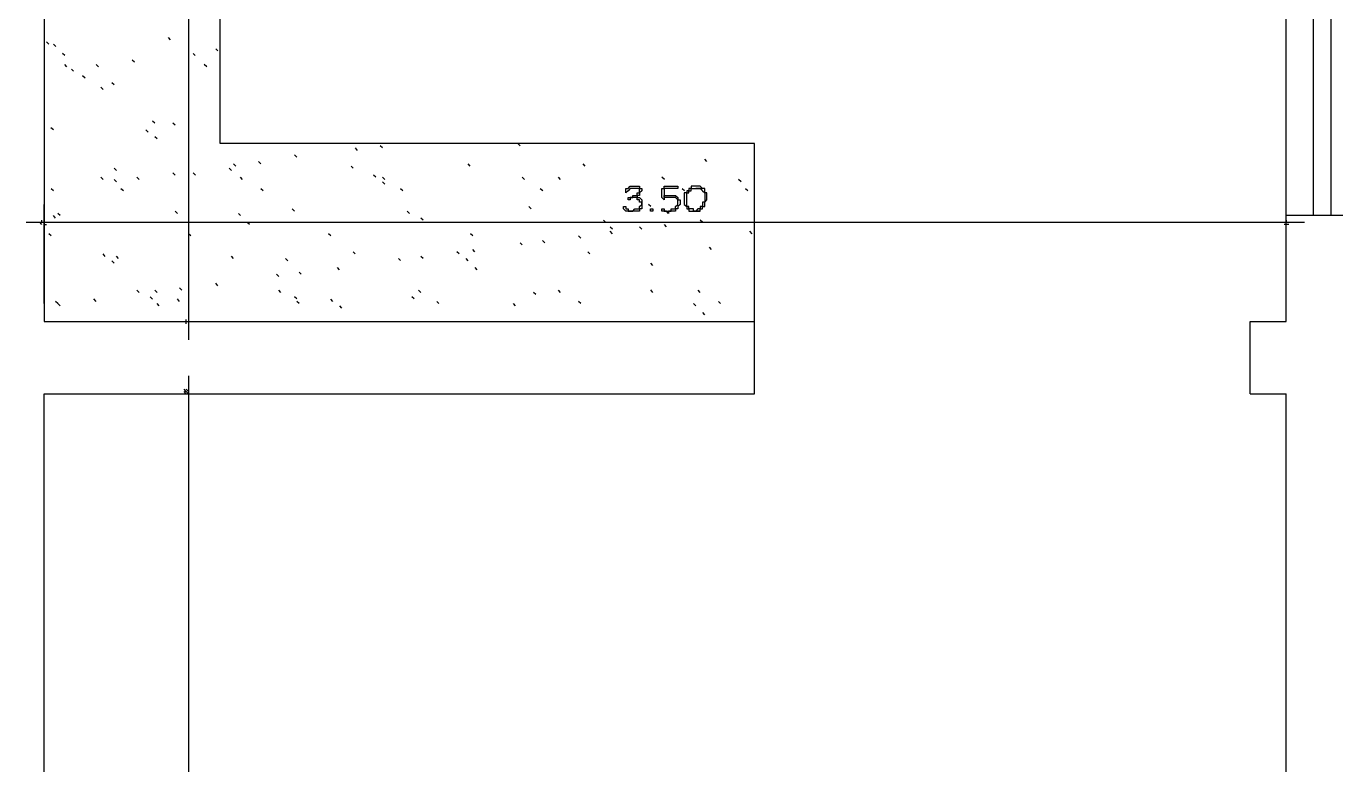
# Model space of a CAD drawing. Header units: millimetres. Extents: x -518.8 to -461.2, y 3.5 to 44.2.
# Drawn here: x -504.091 to -500.393, y 18.541 to 20.626 of the extents above; entities that cross this region are included whole.
import ezdxf

# ---------------------------------------------------------------- set-up
doc = ezdxf.new("R2010")
doc.units = ezdxf.units.MM
doc.header["$MEASUREMENT"] = 0
for name, color, linetype in [('10', 10, 'Continuous'), ('151', 151, 'Continuous'), ('16', 16, 'Continuous'), ('8', 8, 'Continuous'), ('MYSOLIDS', 7, 'Continuous')]:
    doc.layers.add(name, color=color, linetype=linetype)

msp = doc.modelspace()

# ---------------------------------------------------------------- linework, layer by layer
at = {"layer": '10'}
for points in [[(-504.0399, 21.5548), (-504.0399, 19.7917)], [(-500.3346, 20.0909), (-500.5324, 20.0909)], [(-500.5324, 19.7917), (-500.5324, 20.0909)], [(-504.0399, 19.7917), (-502.0346, 19.7917)], [(-502.0346, 19.5879), (-502.0346, 19.7917)], [(-500.6339, 19.7917), (-500.5324, 19.7917)], [(-500.6339, 19.5879), (-500.6339, 19.7917)], [(-504.0399, 17.812), (-504.0399, 19.5879), (-504.0399, 19.5879), (-502.0346, 19.5879)], [(-500.6339, 19.5879), (-500.5324, 19.5879)], [(-500.5324, 17.8631), (-500.5324, 19.5879)]]:
    msp.add_lwpolyline(points, dxfattribs=at)
at = {"layer": '151'}
for points in [[(-502.0346, 19.7917), (-502.0346, 20.2947), (-503.5429, 20.2947), (-503.5429, 25.324)], [(-504.0271, 20.5744), (-504.0339, 20.5812)], [(-504.0075, 20.5684), (-504.0143, 20.5744)], [(-503.6835, 20.5872), (-503.6895, 20.5939)], [(-503.982, 20.5428), (-503.9887, 20.5488)], [(-503.785, 20.524), (-503.7918, 20.53)], [(-503.6136, 20.5428), (-503.6196, 20.5488)], [(-503.5496, 20.5556), (-503.5557, 20.5616)], [(-503.976, 20.5112), (-503.982, 20.5172)], [(-503.9572, 20.4985), (-503.9632, 20.5045)], [(-503.8872, 20.5112), (-503.8933, 20.5172)], [(-503.5812, 20.5112), (-503.588, 20.5172)], [(-503.9248, 20.4789), (-503.9316, 20.4857)], [(-503.8737, 20.4473), (-503.8805, 20.4533)], [(-503.8429, 20.4601), (-503.8489, 20.4661)], [(-503.7278, 20.3518), (-503.7339, 20.3578)], [(-503.6707, 20.3458), (-503.6767, 20.3518)], [(-504.0143, 20.333), (-504.0211, 20.3391)], [(-503.7466, 20.3263), (-503.7534, 20.333)], [(-503.7211, 20.3075), (-503.7278, 20.3135)], [(-503.1549, 20.2751), (-503.1609, 20.2819)], [(-503.085, 20.2819), (-503.091, 20.2879)], [(-502.6963, 20.2879), (-502.703, 20.2947)], [(-503.4985, 20.2308), (-503.5053, 20.2375)], [(-503.4286, 20.2375), (-503.4346, 20.2436)], [(-503.3271, 20.2563), (-503.3331, 20.2624)], [(-503.1677, 20.2248), (-503.1737, 20.2308)], [(-502.8369, 20.2308), (-502.8429, 20.2375)], [(-502.5121, 20.2308), (-502.5181, 20.2375)], [(-502.1684, 20.2436), (-502.1745, 20.2503)], [(-503.8737, 20.1924), (-503.8805, 20.1992)], [(-503.8361, 20.218), (-503.8429, 20.2248)], [(-503.7722, 20.1924), (-503.779, 20.1992)], [(-503.6707, 20.2052), (-503.6767, 20.212)], [(-503.6128, 20.2052), (-503.6196, 20.212)], [(-503.5113, 20.218), (-503.5181, 20.2248)], [(-503.4797, 20.1924), (-503.4857, 20.1992)], [(-503.1038, 20.1992), (-503.1098, 20.2052)], [(-503.0782, 20.1924), (-503.085, 20.1992)], [(-502.6835, 20.1924), (-502.6902, 20.1992)], [(-502.582, 20.1924), (-502.588, 20.1992)], [(-502.2887, 20.1924), (-502.2955, 20.1992)], [(-504.0143, 20.1609), (-504.0203, 20.1669)], [(-503.8361, 20.1864), (-503.8421, 20.1924)], [(-503.8166, 20.1609), (-503.8233, 20.1669)], [(-503.4218, 20.1609), (-503.4286, 20.1669)], [(-503.0782, 20.1797), (-503.085, 20.1864)], [(-503.0271, 20.1609), (-503.0339, 20.1669)], [(-502.6324, 20.1609), (-502.6391, 20.1669)], [(-502.2316, 20.1609), (-502.2384, 20.1669)], [(-502.0722, 20.1864), (-502.079, 20.1924)], [(-502.0534, 20.1609), (-502.0594, 20.1669)], [(-502.3271, 20.1165), (-502.3339, 20.1225)], [(-504.0083, 20.0842), (-504.0143, 20.0909)], [(-503.9948, 20.0909), (-504.0015, 20.0969)], [(-503.6639, 20.0969), (-503.6707, 20.1037)], [(-503.4857, 20.0909), (-503.4918, 20.0969)], [(-503.3331, 20.1037), (-503.3399, 20.1097)], [(-503.0083, 20.0969), (-503.0151, 20.1037)], [(-502.9699, 20.0782), (-502.9767, 20.0842)], [(-502.6647, 20.1097), (-502.6714, 20.1165)], [(-503.4602, 20.0654), (-503.4669, 20.0714)], [(-502.4542, 20.0714), (-502.4609, 20.0782)], [(-502.4354, 20.0526), (-502.4414, 20.0586)], [(-502.4354, 20.0398), (-502.4414, 20.0466)], [(-502.3527, 20.0526), (-502.3594, 20.0594)], [(-502.2827, 20.0594), (-502.2887, 20.0654)], [(-502.1805, 20.0714), (-502.1872, 20.0782)], [(-502.0406, 20.0398), (-502.0474, 20.0466)], [(-504.0203, 20.0338), (-504.0271, 20.0398)], [(-503.6256, 20.0338), (-503.6324, 20.0398)], [(-503.2308, 20.0338), (-503.2376, 20.0398)], [(-502.8301, 20.0338), (-502.8361, 20.0398)], [(-502.6902, 20.0082), (-502.6963, 20.0142)], [(-502.6263, 20.0142), (-502.6331, 20.021)], [(-502.5248, 20.027), (-502.5308, 20.0338)], [(-503.8677, 19.9759), (-503.8737, 19.9827)], [(-503.8301, 19.9699), (-503.8361, 19.9766)], [(-503.5053, 19.9699), (-503.5113, 19.9766)], [(-503.1617, 19.9827), (-503.1677, 19.9887)], [(-502.9699, 19.9699), (-502.9767, 19.9759)], [(-502.8684, 19.9827), (-502.8745, 19.9887)], [(-502.8241, 19.9887), (-502.8301, 19.9954)], [(-502.4993, 19.9827), (-502.5053, 19.9887)], [(-502.1557, 19.9954), (-502.1617, 20.0015)], [(-503.8421, 19.9571), (-503.8489, 19.9631)], [(-503.3519, 19.9631), (-503.3587, 19.9699)], [(-503.206, 19.9383), (-503.2121, 19.9443)], [(-503.0339, 19.9639), (-503.0399, 19.9699)], [(-502.8429, 19.9631), (-502.8489, 19.9699)], [(-502.8173, 19.9383), (-502.8233, 19.9443)], [(-502.3211, 19.9503), (-502.3271, 19.9571)], [(-503.5496, 19.8932), (-503.5557, 19.9)], [(-503.3775, 19.9188), (-503.3842, 19.9255)], [(-503.3143, 19.9255), (-503.3203, 19.9315)], [(-503.7722, 19.8744), (-503.7782, 19.8804)], [(-503.7339, 19.8548), (-503.7406, 19.8616)], [(-503.7211, 19.8744), (-503.7278, 19.8804)], [(-503.6511, 19.8804), (-503.6579, 19.8872)], [(-503.3714, 19.8744), (-503.3775, 19.8804)], [(-503.3271, 19.8556), (-503.3331, 19.8616)], [(-502.9955, 19.8556), (-503.0023, 19.8616)], [(-502.9767, 19.8744), (-502.9827, 19.8804)], [(-502.6519, 19.8684), (-502.6587, 19.8744)], [(-502.582, 19.8744), (-502.588, 19.8804)], [(-502.3211, 19.8744), (-502.3271, 19.8812)], [(-502.1872, 19.8744), (-502.1933, 19.8804)], [(-504.0015, 19.8428), (-504.0083, 19.8488)], [(-503.9955, 19.836), (-504.0015, 19.8428)], [(-503.8933, 19.8488), (-503.9, 19.8556)], [(-503.7151, 19.836), (-503.7211, 19.8428)], [(-503.6579, 19.8488), (-503.6639, 19.8556)], [(-503.3203, 19.8428), (-503.3263, 19.8488)], [(-503.2248, 19.8488), (-503.2308, 19.8548)], [(-503.1993, 19.83), (-503.2053, 19.836)], [(-502.9256, 19.8428), (-502.9316, 19.8488)], [(-502.709, 19.836), (-502.7151, 19.8428)], [(-502.5248, 19.8428), (-502.5308, 19.8488)], [(-502.2, 19.836), (-502.206, 19.8428)], [(-502.1301, 19.8428), (-502.1361, 19.8488)], [(-502.1745, 19.8105), (-502.1805, 19.8172)]]:
    msp.add_lwpolyline(points, dxfattribs=at)
at = {"layer": '16'}
for points in [[(-503.6324, 25.3744), (-503.6324, 19.7406)], [(-504.0399, 19.8428), (-504.0399, 20.1225)], [(-500.5324, 19.8428), (-500.5324, 20.1225)], [(-504.091, 20.0721), (-500.4812, 20.0721)], [(-504.0466, 20.0654), (-504.0527, 20.0721)], [(-504.0466, 20.0721), (-504.0466, 20.0721), (-504.0466, 20.0721), (-504.0466, 20.0782)], [(-504.0399, 20.0782), (-504.0399, 20.0721), (-504.0399, 20.0721), (-504.0339, 20.0721)], [(-504.0399, 20.0654), (-504.0399, 20.0654), (-504.0399, 20.0654), (-504.0339, 20.0654)], [(-500.5384, 20.0721), (-500.5324, 20.0721)], [(-500.5256, 20.0654), (-500.5324, 20.0654), (-500.5324, 20.0654), (-500.5324, 20.0654), (-500.5324, 20.0654), (-500.5384, 20.0654)], [(-500.5324, 20.0782), (-500.5324, 20.0721), (-500.5324, 20.0782)], [(-500.5324, 20.0721), (-500.5256, 20.0721)], [(-503.9887, 19.7917), (-503.588, 19.7917)], [(-503.6391, 19.7857), (-503.6391, 19.7917), (-503.6391, 19.7917), (-503.6391, 19.7917), (-503.6391, 19.7917), (-503.6391, 19.7977)], [(-503.6324, 19.7977), (-503.6324, 19.7917), (-503.6324, 19.7917), (-503.6324, 19.7917), (-503.6324, 19.7917), (-503.6324, 19.7857)], [(-503.6324, 19.6391), (-503.6324, 13.9797)], [(-503.9887, 19.5879), (-503.588, 19.5879)], [(-503.6391, 19.5947), (-503.6451, 19.6007)], [(-503.6391, 19.5879), (-503.6451, 19.5947)], [(-503.6324, 19.5947), (-503.6391, 19.6007)], [(-503.6324, 19.5879), (-503.6391, 19.5947)]]:
    msp.add_lwpolyline(points, dxfattribs=at)
at = {"layer": '8'}
for points in [[(-500.5324, 20.0909), (-500.5324, 22.0962)], [(-500.4557, 20.0909), (-500.4557, 22.0962)], [(-500.4053, 20.0909), (-500.4053, 22.0962)]]:
    msp.add_lwpolyline(points, dxfattribs=at)
at = {"layer": 'MYSOLIDS'}
for points in [[(-502.3654, 20.1421), (-502.3654, 20.1421), (-502.3594, 20.1421), (-502.3594, 20.1421), (-502.3594, 20.1421), (-502.3527, 20.1353), (-502.3527, 20.1353), (-502.3527, 20.1293), (-502.3527, 20.1293), (-502.3527, 20.1293), (-502.3527, 20.1225), (-502.3527, 20.1225), (-502.3527, 20.1165), (-502.3527, 20.1165), (-502.3527, 20.1097), (-502.3527, 20.1097), (-502.3594, 20.1097), (-502.3594, 20.1097), (-502.3594, 20.1037), (-502.3654, 20.1037), (-502.3654, 20.1037), (-502.3722, 20.1037), (-502.3722, 20.1037), (-502.3782, 20.1037), (-502.3782, 20.1037), (-502.385, 20.1037), (-502.385, 20.1037), (-502.391, 20.1037), (-502.391, 20.1037), (-502.3978, 20.1037), (-502.3978, 20.1037), (-502.4038, 20.1097), (-502.4038, 20.1097), (-502.4038, 20.1097), (-502.4038, 20.1165), (-502.4038, 20.1165), (-502.4038, 20.1165), (-502.4038, 20.1165), (-502.4038, 20.1165), (-502.3978, 20.1165), (-502.3978, 20.1165), (-502.3978, 20.1165), (-502.3978, 20.1165), (-502.3978, 20.1097), (-502.3978, 20.1097), (-502.391, 20.1097), (-502.391, 20.1037), (-502.385, 20.1037), (-502.385, 20.1037), (-502.385, 20.1037), (-502.3782, 20.1037), (-502.3782, 20.1037), (-502.3722, 20.1097), (-502.3722, 20.1097), (-502.3654, 20.1097), (-502.3654, 20.1097), (-502.3654, 20.1097), (-502.3594, 20.1097), (-502.3594, 20.1165), (-502.3594, 20.1165), (-502.3527, 20.1225), (-502.3527, 20.1225), (-502.3527, 20.1225), (-502.3527, 20.1293), (-502.3594, 20.1293), (-502.3594, 20.1353), (-502.3594, 20.1353), (-502.3594, 20.1353), (-502.3654, 20.1353), (-502.3654, 20.1421), (-502.3722, 20.1421), (-502.3722, 20.1421), (-502.3782, 20.1421), (-502.3782, 20.1421), (-502.385, 20.1421), (-502.385, 20.1353), (-502.385, 20.1353), (-502.391, 20.1353), (-502.391, 20.1353), (-502.391, 20.1353), (-502.391, 20.1421), (-502.391, 20.1421), (-502.391, 20.1421), (-502.385, 20.1421), (-502.385, 20.1421), (-502.3782, 20.1421), (-502.3782, 20.1421), (-502.3782, 20.1481), (-502.3722, 20.1481), (-502.3722, 20.1481), (-502.3654, 20.1481), (-502.3654, 20.1481), (-502.3654, 20.1548), (-502.3594, 20.1548), (-502.3594, 20.1609), (-502.3594, 20.1609), (-502.3594, 20.1609), (-502.3594, 20.1676), (-502.3654, 20.1676), (-502.3654, 20.1676), (-502.3654, 20.1676), (-502.3722, 20.1676), (-502.3782, 20.1676), (-502.3782, 20.1676), (-502.385, 20.1676), (-502.385, 20.1676), (-502.385, 20.1676), (-502.391, 20.1609), (-502.391, 20.1609), (-502.391, 20.1609), (-502.391, 20.1609), (-502.391, 20.1609), (-502.3978, 20.1548), (-502.3978, 20.1548), (-502.3978, 20.1609), (-502.3978, 20.1609), (-502.3978, 20.1609), (-502.3978, 20.1609), (-502.3978, 20.1609), (-502.3978, 20.1609), (-502.3978, 20.1676), (-502.3978, 20.1676), (-502.391, 20.1676), (-502.391, 20.1676), (-502.385, 20.1736), (-502.385, 20.1736), (-502.385, 20.1736), (-502.3782, 20.1736), (-502.3782, 20.1736), (-502.3722, 20.1736), (-502.3722, 20.1736), (-502.3654, 20.1736), (-502.3654, 20.1736), (-502.3594, 20.1736), (-502.3594, 20.1736), (-502.3594, 20.1676), (-502.3594, 20.1676), (-502.3527, 20.1676), (-502.3527, 20.1609), (-502.3527, 20.1609), (-502.3527, 20.1609), (-502.3594, 20.1548), (-502.3594, 20.1548), (-502.3594, 20.1548), (-502.3594, 20.1481), (-502.3654, 20.1481), (-502.3654, 20.1481), (-502.3654, 20.1421), (-502.3654, 20.1421), (-502.3654, 20.1421), (-502.3654, 20.1421), (-502.3654, 20.1421)], [(-502.2895, 20.1676), (-502.2895, 20.1609), (-502.2895, 20.1609), (-502.2895, 20.1609), (-502.2895, 20.1548), (-502.2895, 20.1481), (-502.2895, 20.1481), (-502.2895, 20.1421), (-502.2895, 20.1421), (-502.2895, 20.1481), (-502.2827, 20.1481), (-502.2827, 20.1481), (-502.2827, 20.1481), (-502.2767, 20.1481), (-502.2767, 20.1481), (-502.2699, 20.1481), (-502.2699, 20.1481), (-502.2639, 20.1481), (-502.2639, 20.1481), (-502.2572, 20.1481), (-502.2572, 20.1481), (-502.2511, 20.1421), (-502.2511, 20.1421), (-502.2511, 20.1421), (-502.2511, 20.1353), (-502.2444, 20.1353), (-502.2444, 20.1353), (-502.2444, 20.1293), (-502.2444, 20.1293), (-502.2444, 20.1225), (-502.2444, 20.1225), (-502.2511, 20.1165), (-502.2511, 20.1165), (-502.2511, 20.1165), (-502.2511, 20.1097), (-502.2511, 20.1097), (-502.2572, 20.1097), (-502.2572, 20.1037), (-502.2572, 20.1037), (-502.2639, 20.1037), (-502.2639, 20.1037), (-502.2699, 20.1037), (-502.2699, 20.1037), (-502.2767, 20.1037), (-502.2767, 20.0969), (-502.2827, 20.1037), (-502.2827, 20.1037), (-502.2895, 20.1037), (-502.2895, 20.1037), (-502.2895, 20.1037), (-502.2955, 20.1037), (-502.2955, 20.1097), (-502.2955, 20.1097), (-502.2955, 20.1097), (-502.2955, 20.1097), (-502.2955, 20.1097), (-502.2955, 20.1097), (-502.2955, 20.1097), (-502.2895, 20.1097), (-502.2895, 20.1097), (-502.2895, 20.1097), (-502.2895, 20.1097), (-502.2895, 20.1037), (-502.2895, 20.1037), (-502.2827, 20.1037), (-502.2827, 20.1037), (-502.2767, 20.1037), (-502.2767, 20.1037), (-502.2699, 20.1037), (-502.2699, 20.1097), (-502.2639, 20.1097), (-502.2639, 20.1097), (-502.2572, 20.1097), (-502.2572, 20.1097), (-502.2572, 20.1165), (-502.2572, 20.1165), (-502.2511, 20.1225), (-502.2511, 20.1225), (-502.2511, 20.1225), (-502.2511, 20.1293), (-502.2511, 20.1293), (-502.2511, 20.1353), (-502.2511, 20.1353), (-502.2572, 20.1421), (-502.2572, 20.1421), (-502.2572, 20.1421), (-502.2639, 20.1421), (-502.2639, 20.1421), (-502.2699, 20.1421), (-502.2699, 20.1421), (-502.2767, 20.1421), (-502.2767, 20.1421), (-502.2767, 20.1421), (-502.2827, 20.1421), (-502.2827, 20.1421), (-502.2827, 20.1421), (-502.2895, 20.1421), (-502.2895, 20.1421), (-502.2895, 20.1353), (-502.2895, 20.1353), (-502.2955, 20.1421), (-502.2955, 20.1421), (-502.2955, 20.1421), (-502.2955, 20.1421), (-502.2955, 20.1421), (-502.2955, 20.1481), (-502.2955, 20.1481), (-502.2955, 20.1548), (-502.2955, 20.1548), (-502.2955, 20.1609), (-502.2955, 20.1609), (-502.2955, 20.1676), (-502.2955, 20.1676), (-502.2955, 20.1676), (-502.2895, 20.1676), (-502.2895, 20.1736), (-502.2895, 20.1736), (-502.2827, 20.1736), (-502.2827, 20.1736), (-502.2827, 20.1736), (-502.2767, 20.1736), (-502.2767, 20.1736), (-502.2699, 20.1736), (-502.2639, 20.1736), (-502.2639, 20.1736), (-502.2572, 20.1736), (-502.2572, 20.1736), (-502.2572, 20.1736), (-502.2511, 20.1736), (-502.2511, 20.1736), (-502.2511, 20.1736), (-502.2511, 20.1736), (-502.2511, 20.1676), (-502.2511, 20.1676), (-502.2511, 20.1676), (-502.2511, 20.1676), (-502.2511, 20.1676), (-502.2572, 20.1676), (-502.2572, 20.1676), (-502.2639, 20.1676), (-502.2699, 20.1676), (-502.2699, 20.1676), (-502.2767, 20.1676), (-502.2827, 20.1676), (-502.2827, 20.1676), (-502.2895, 20.1676), (-502.2895, 20.1676), (-502.2895, 20.1676), (-502.2895, 20.1676), (-502.2895, 20.1676)], [(-502.2, 20.1736), (-502.2, 20.1736), (-502.2068, 20.1736), (-502.2068, 20.1736), (-502.2128, 20.1736), (-502.2128, 20.1736), (-502.2128, 20.1676), (-502.2196, 20.1676), (-502.2196, 20.1676), (-502.2196, 20.1609), (-502.2256, 20.1609), (-502.2256, 20.1548), (-502.2256, 20.1548), (-502.2324, 20.1548), (-502.2324, 20.1481), (-502.2324, 20.1481), (-502.2324, 20.1421), (-502.2324, 20.1421), (-502.2324, 20.1353), (-502.2324, 20.1353), (-502.2324, 20.1353), (-502.2324, 20.1293), (-502.2324, 20.1293), (-502.2324, 20.1225), (-502.2324, 20.1225), (-502.2256, 20.1165), (-502.2256, 20.1165), (-502.2256, 20.1097), (-502.2256, 20.1097), (-502.2196, 20.1097), (-502.2196, 20.1097), (-502.2196, 20.1037), (-502.2128, 20.1037), (-502.2128, 20.1037), (-502.2068, 20.1037), (-502.2068, 20.1037), (-502.2, 20.1037), (-502.2, 20.1037), (-502.2, 20.1037), (-502.194, 20.1037), (-502.194, 20.1037), (-502.1872, 20.1037), (-502.2, 20.1037), (-502.2, 20.1037), (-502.2068, 20.1037), (-502.2068, 20.1097), (-502.2128, 20.1097), (-502.2128, 20.1097), (-502.2196, 20.1097), (-502.2196, 20.1165), (-502.2196, 20.1165), (-502.2256, 20.1165), (-502.2256, 20.1225), (-502.2256, 20.1225), (-502.2256, 20.1293), (-502.2256, 20.1293), (-502.2256, 20.1353), (-502.2256, 20.1353), (-502.2256, 20.1421), (-502.2256, 20.1421), (-502.2256, 20.1481), (-502.2256, 20.1481), (-502.2256, 20.1548), (-502.2196, 20.1548), (-502.2196, 20.1548), (-502.2196, 20.1609), (-502.2196, 20.1609), (-502.2128, 20.1609), (-502.2128, 20.1676), (-502.2128, 20.1676), (-502.2068, 20.1676), (-502.2068, 20.1676), (-502.2, 20.1676), (-502.2, 20.1676), (-502.1812, 20.1676), (-502.1872, 20.1736), (-502.1872, 20.1736), (-502.194, 20.1736), (-502.194, 20.1736), (-502.2, 20.1736), (-502.2, 20.1736)], [(-502.1812, 20.1676), (-502.2, 20.1676), (-502.194, 20.1676), (-502.194, 20.1676), (-502.1872, 20.1676), (-502.1872, 20.1676), (-502.1812, 20.1609), (-502.1812, 20.1609), (-502.1812, 20.1609), (-502.1812, 20.1609), (-502.1745, 20.1548), (-502.1745, 20.1548), (-502.1745, 20.1481), (-502.1745, 20.1481), (-502.1745, 20.1421), (-502.1745, 20.1421), (-502.1745, 20.1421), (-502.1745, 20.1353), (-502.1745, 20.1353), (-502.1745, 20.1293), (-502.1745, 20.1293), (-502.1812, 20.1293), (-502.1812, 20.1225), (-502.1812, 20.1225), (-502.1812, 20.1165), (-502.1872, 20.1165), (-502.1872, 20.1097), (-502.1872, 20.1097), (-502.194, 20.1097), (-502.194, 20.1097), (-502.194, 20.1097), (-502.2, 20.1037), (-502.2, 20.1037), (-502.1872, 20.1037), (-502.1872, 20.1097), (-502.1872, 20.1097), (-502.1812, 20.1097), (-502.1812, 20.1165), (-502.1812, 20.1165), (-502.1745, 20.1165), (-502.1745, 20.1225), (-502.1745, 20.1225), (-502.1745, 20.1293), (-502.1745, 20.1293), (-502.1684, 20.1353), (-502.1684, 20.1353), (-502.1684, 20.1421), (-502.1684, 20.1421), (-502.1684, 20.1481), (-502.1684, 20.1481), (-502.1684, 20.1548), (-502.1745, 20.1548), (-502.1745, 20.1609), (-502.1745, 20.1609), (-502.1745, 20.1609), (-502.1745, 20.1676), (-502.1812, 20.1676), (-502.1812, 20.1676), (-502.1812, 20.1676), (-502.1812, 20.1676)], [(-502.3211, 20.1037), (-502.3278, 20.1037), (-502.3278, 20.1037), (-502.3278, 20.1037), (-502.3278, 20.1037), (-502.3278, 20.1097), (-502.3278, 20.1097), (-502.3211, 20.1097), (-502.3211, 20.1097), (-502.3211, 20.1097), (-502.3211, 20.1097), (-502.3211, 20.1097), (-502.3211, 20.1097), (-502.3211, 20.1037), (-502.3211, 20.1037), (-502.3211, 20.1037), (-502.3211, 20.1037), (-502.3211, 20.1037), (-502.3211, 20.1037), (-502.3211, 20.1037)]]:
    msp.add_lwpolyline(points, dxfattribs=at)

doc.saveas('drawing.dxf')
